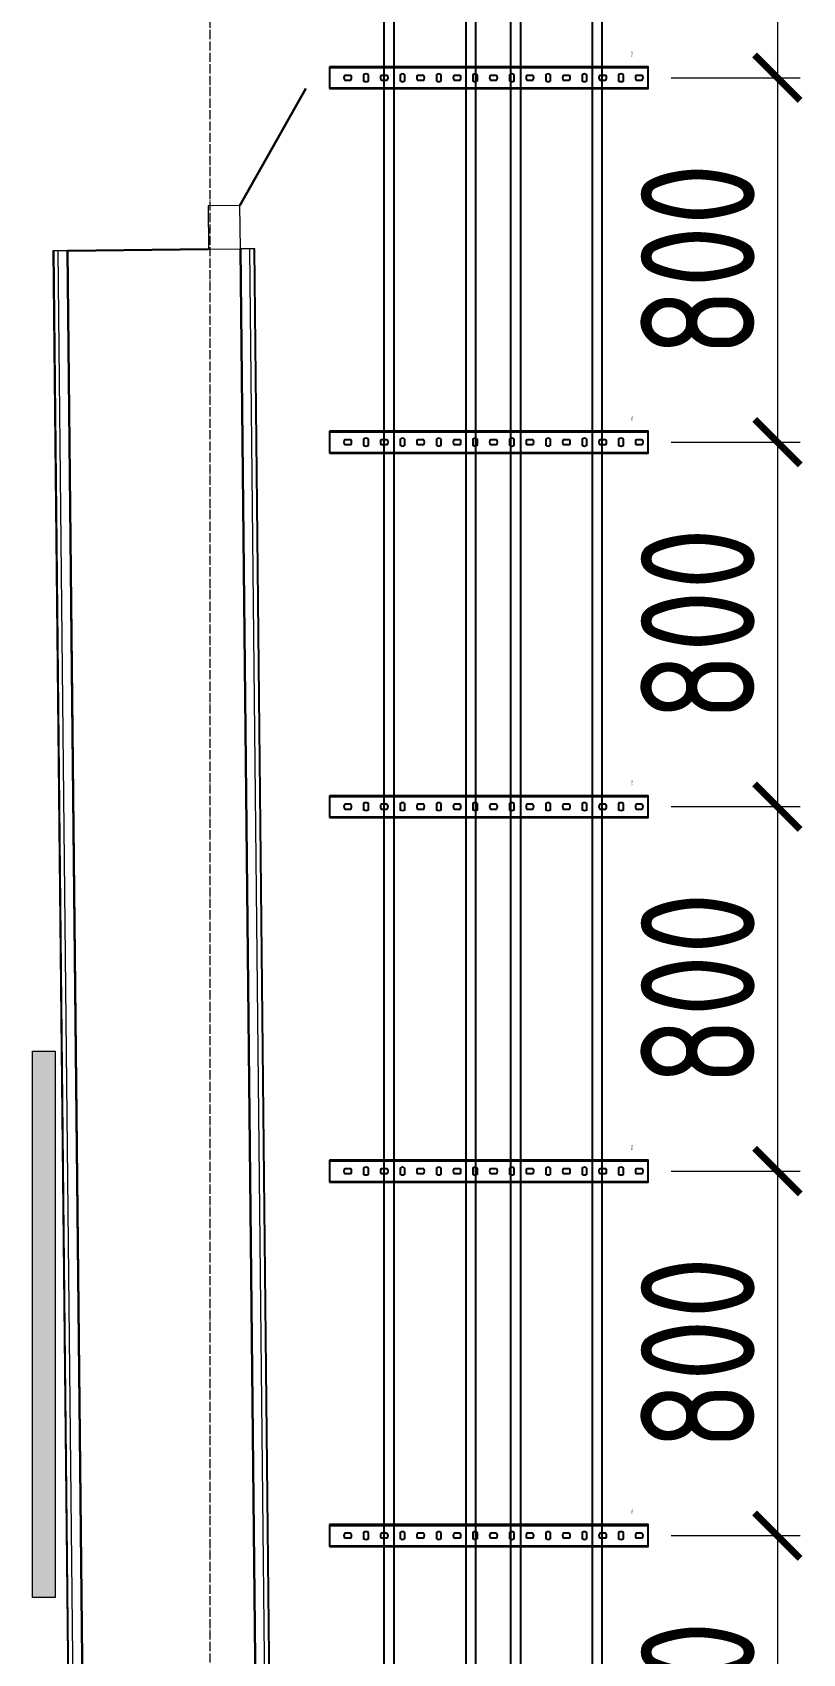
# Model space of a CAD drawing. Header units: millimetres. Extents: x -42533 to 645315, y 3457 to 82611.
# Drawn here: x 149949 to 151640, y 46164 to 49723 of the extents above; entities that cross this region are included whole.
import ezdxf
from ezdxf.enums import TextEntityAlignment as Align

# ---------------------------------------------------------------- set-up
doc = ezdxf.new("R2018")
doc.units = ezdxf.units.MM
doc.linetypes.add('ADSK_Линия сетки', pattern=[25, 20, -2.5, 0, -2.5])
for name, color, linetype in [('00_00_потолок_Панели из стали', 7, 'Continuous'), ('ЭОМ_Лотки авар.', 1, 'Continuous'), ('ЭОМ_Лотки рабочие', 5, 'Continuous')]:
    doc.layers.add(name, color=color, linetype=linetype)
for name, color, linetype, lineweight in [('Двери', 7, 'Continuous', 9), ('Оси', 253, 'Continuous', 9), ('Стены несущие', 7, 'Continuous', 30), ('Стены отделка', 7, 'Continuous', 30), ('Стены штриховка', 7, 'Continuous', 9), ('ШТРИХОВКА', 252, 'Continuous', 15)]:
    doc.layers.add(name, color=color, linetype=linetype, lineweight=lineweight)
doc.styles.get("Standard").update_dxf_attribs({"font": 'arial.ttf'})
doc.styles.add('М2', font='isocpeur.ttf', dxfattribs={"width": 0.8})
doc.dimstyles.new('М2-100', dxfattribs={"dimtxt": 250, "dimasz": 100, "dimexe": 50, "dimexo": 50, "dimgap": 50, "dimtad": 1, "dimdec": 0, "dimzin": 1, "dimtxsty": 'М2', "dimblk": 'ARCHTICK', "dimcen": 2.5, "dimdle": 50, "dimclre": 256, "dimclrt": 256, "dimadec": 0, "dimazin": 0, "dimtfac": 1, "dimtdec": 0, "dimtix": 1, "dimtmove": 1, "dimatfit": 3, "dimldrblk": 'NONE', "dimfxl": 1, "dimtolj": 1, "dimlwd": 9, "dimlwe": 9, "dimarcsym": 1})

# ---------------------------------------------------------------- blocks, each defined once
blk = doc.blocks.new('Тх 2 этаж')
at = {"lineweight": 0, "true_color": 0x939598}
h = blk.add_hatch(color=252, dxfattribs=at)
h.dxf.hatch_style = 1
h.paths.add_polyline_path([(6035.1, 12804.9), (5985.1, 12804.9), (5985.1, 14004.9), (6035.1, 14004.9)])
at = {"color": 252, "lineweight": 0, "true_color": 0x939598}
blk.add_lwpolyline([(6035.1, 12804.9), (5985.1, 12804.9), (5985.1, 14004.9), (6035.1, 14004.9), (6035.1, 12804.9)], dxfattribs=at)
blk = doc.blocks.new('План 2 этажа')
at = {"layer": 'Двери', "color": 8, "lineweight": 30}
blk.add_line((751.408, 18186.252), (896.244, 18443.249), dxfattribs=at)
at = {"layer": 'Двери', "color": 8}
for p, q in [((751.408, 18186.252), (681.412, 18185.524)), ((681.412, 18185.524), (682.399, 18090.529)), ((752.396, 18091.257), (751.408, 18186.252)), ((682.399, 18090.529), (752.396, 18091.257))]:
    blk.add_line(p, q, dxfattribs=at)
at = {"layer": 'Оси', "color": 8, "linetype": 'ADSK_Линия сетки'}
blk.add_line((685.923, -4690.674), (685.923, 44561.698), dxfattribs=at)
at = {"layer": 'Стены несущие', "color": 8}
for p, q in [((682.399, 18090.529), (372.416, 18087.306)), ((372.416, 18087.306), (433.183, 12243.182)), ((752.396, 18091.257), (813.287, 12235.158)), ((433.183, 12243.182), (380.516, 17308.348))]:
    blk.add_line(p, q, dxfattribs=at)
at = {"layer": 'Стены отделка', "color": 8, "lineweight": 9}
for p, q in [((372.416, 18087.306), (340.418, 18086.973)), ((340.418, 18086.973), (396.058, 12735.927)), ((360.517, 17308.14), (352.417, 18087.098)), ((380.516, 17308.348), (372.416, 18087.306)), ((784.394, 18091.59), (752.396, 18091.257)), ((752.396, 18091.257), (752.396, 18091.257)), ((772.395, 18091.465), (780.494, 17312.507)), ((845.517, 12213.182), (784.394, 18091.59))]:
    blk.add_line(p, q, dxfattribs=at)
at = {"layer": 'Стены штриховка', "color": 8}
for p, q in [((342.418, 18086.994), (398.058, 12735.927)), ((843.538, 12211.182), (782.394, 18091.569)), ((407.538, 12785.927), (360.517, 17308.14)), ((780.494, 17312.507), (833.411, 12223.361))]:
    blk.add_line(p, q, dxfattribs=at)
at = {"layer": 'ЭОМ_Лотки рабочие'}
blk.add_blockref('Тх 2 этаж', (-5689.424, 2325.176), dxfattribs=at)
blk = doc.blocks.new('*U45')
at = {"color": 0, "linetype": 'ByBlock', "lineweight": -2}
for points in [[(24, -700), (24, 0), (-24, 0), (-24, -700)], [(-22.5, -700), (-22.5, 0)], [(22.5, -700), (22.5, 0)], [(-24, -700), (24, -700)]]:
    blk.add_lwpolyline(points, dxfattribs=at)
at = {"color": 254, "transparency": 33554483}
blk.add_lwpolyline([(0, 0.7), (0, -2.2)], dxfattribs=at)
at = {"color": 0, "linetype": 'ByBlock', "lineweight": -2}
for points in [[(-5.2, -13.3), (-5.2, -26.7, 0.345739), (5.2, -26.7), (5.2, -13.3, 0.345739)], [(-6.7, -54.8, 0.345739), (-6.7, -65.2), (6.7, -65.2, 0.345739), (6.7, -54.8)], [(-5.2, -93.3), (-5.2, -106.7, 0.345739), (5.2, -106.7), (5.2, -93.3, 0.345739)], [(-6.7, -134.8, 0.345739), (-6.7, -145.2), (6.7, -145.2, 0.345739), (6.7, -134.8)], [(-5.2, -173.3), (-5.2, -186.7, 0.345739), (5.2, -186.7), (5.2, -173.3, 0.345739)], [(-6.7, -214.8, 0.345739), (-6.7, -225.2), (6.7, -225.2, 0.345739), (6.7, -214.8)], [(-5.2, -253.3), (-5.2, -266.7, 0.345739), (5.2, -266.7), (5.2, -253.3, 0.345739)], [(-6.7, -294.8, 0.345739), (-6.7, -305.2), (6.7, -305.2, 0.345739), (6.7, -294.8)], [(-5.2, -333.3), (-5.2, -346.7, 0.345739), (5.2, -346.7), (5.2, -333.3, 0.345739)], [(-6.7, -374.8, 0.345739), (-6.7, -385.2), (6.7, -385.2, 0.345739), (6.7, -374.8)], [(-5.2, -413.3), (-5.2, -426.7, 0.345739), (5.2, -426.7), (5.2, -413.3, 0.345739)], [(-6.7, -454.8, 0.345739), (-6.7, -465.2), (6.7, -465.2, 0.345739), (6.7, -454.8)], [(-5.2, -493.3), (-5.2, -506.7, 0.345739), (5.2, -506.7), (5.2, -493.3, 0.345739)], [(-6.7, -534.8, 0.345739), (-6.7, -545.2), (6.7, -545.2, 0.345739), (6.7, -534.8)], [(-5.2, -573.3), (-5.2, -586.7, 0.345739), (5.2, -586.7), (5.2, -573.3, 0.345739)], [(-6.7, -614.8, 0.345739), (-6.7, -625.2), (6.7, -625.2, 0.345739), (6.7, -614.8)], [(-5.2, -653.3), (-5.2, -666.7, 0.345739), (5.2, -666.7), (5.2, -653.3, 0.345739)]]:
    blk.add_lwpolyline(points, format="xyb", close=True, dxfattribs=at)
at = {"flags": 9}
for tag, p in [('АРТИКУЛ', (-58.9, -24.5)), ('ПРИМЕЧАНИЕ', (-58.3, -30.8)), ('НАИМЕНОВАНИЕ', (-58.2, -19.4))]:
    blk.add_attdef(tag, p, '', height=2.5, dxfattribs=at)
at = {"lineweight": 30, "flags": 104}
blk.add_attdef('ДЛИНА', text='', height=2.5, dxfattribs=at).set_placement((-57.7, -34.6), align=Align.TOP_LEFT)
blk = doc.blocks.new('_ArchTick')
at = {"color": 0, "linetype": 'ByBlock', "lineweight": 70, "const_width": 0.15}
blk.add_lwpolyline([(-0.5, -0.5), (0.5, 0.5)], dxfattribs=at)
blk = doc.blocks.new('*D503')
at = {"layer": '00_00_потолок_Панели из стали', "color": 0, "lineweight": 9, "transparency": 16777216}
blk.add_line((151585, 50474.1), (151585, 49573.9), dxfattribs=at)
at = {"layer": '00_00_потолок_Панели из стали', "lineweight": 9, "transparency": 16777216}
for p, q in [((151429.3, 50424.1), (151635, 50424.1)), ((151351.6, 49623.9), (151635, 49623.9))]:
    blk.add_line(p, q, dxfattribs=at)
at = {"layer": 'Defpoints', "color": 0, "transparency": 16777216}
for p in [(151379.3, 50424.1), (151301.6, 49623.9), (151585, 49623.9)]:
    blk.add_point(p, dxfattribs=at)
at = {"layer": '00_00_потолок_Панели из стали', "color": 0, "lineweight": 9, "transparency": 16777216, "xscale": 100, "yscale": 100, "zscale": 100}
for p, rotation in [((151585, 50424.1), 90), ((151585, 49623.9), 270)]:
    blk.add_blockref('_ArchTick', p, dxfattribs=dict(at, rotation=rotation))
at = {"layer": '00_00_потолок_Панели из стали', "transparency": 16777216, "insert": (151410, 50024), "char_height": 250, "attachment_point": 5, "rotation": 90, "style": 'М2'}
blk.add_mtext('\\A1;800', dxfattribs=at)
blk = doc.blocks.new('_None')
blk = doc.blocks.new('*D564')
at = {"layer": '00_00_потолок_Панели из стали', "color": 0, "lineweight": 9, "transparency": 16777216}
blk.add_line((151585, 49673.9), (151585, 48773.7), dxfattribs=at)
at = {"layer": '00_00_потолок_Панели из стали', "lineweight": 9, "transparency": 16777216}
for p, q in [((151429.3, 49623.9), (151635, 49623.9)), ((151351.6, 48823.7), (151635, 48823.7))]:
    blk.add_line(p, q, dxfattribs=at)
at = {"layer": 'Defpoints', "color": 0, "transparency": 16777216}
for p in [(151379.3, 49623.9), (151301.6, 48823.7), (151585, 48823.7)]:
    blk.add_point(p, dxfattribs=at)
at = {"layer": '00_00_потолок_Панели из стали', "color": 0, "lineweight": 9, "transparency": 16777216, "xscale": 100, "yscale": 100, "zscale": 100}
for p, rotation in [((151585, 49623.9), 90), ((151585, 48823.7), 270)]:
    blk.add_blockref('_ArchTick', p, dxfattribs=dict(at, rotation=rotation))
at = {"layer": '00_00_потолок_Панели из стали', "transparency": 16777216, "insert": (151410, 49223.8), "char_height": 250, "attachment_point": 5, "rotation": 90, "style": 'М2'}
blk.add_mtext('\\A1;800', dxfattribs=at)
blk = doc.blocks.new('*D565')
at = {"layer": '00_00_потолок_Панели из стали', "color": 0, "lineweight": 9, "transparency": 16777216}
blk.add_line((151585, 48873.7), (151585, 47973.5), dxfattribs=at)
at = {"layer": '00_00_потолок_Панели из стали', "lineweight": 9, "transparency": 16777216}
for p, q in [((151429.3, 48823.7), (151635, 48823.7)), ((151351.6, 48023.5), (151635, 48023.5))]:
    blk.add_line(p, q, dxfattribs=at)
at = {"layer": 'Defpoints', "color": 0, "transparency": 16777216}
for p in [(151379.3, 48823.7), (151301.6, 48023.5), (151585, 48023.5)]:
    blk.add_point(p, dxfattribs=at)
at = {"layer": '00_00_потолок_Панели из стали', "color": 0, "lineweight": 9, "transparency": 16777216, "xscale": 100, "yscale": 100, "zscale": 100}
for p, rotation in [((151585, 48823.7), 90), ((151585, 48023.5), 270)]:
    blk.add_blockref('_ArchTick', p, dxfattribs=dict(at, rotation=rotation))
at = {"layer": '00_00_потолок_Панели из стали', "transparency": 16777216, "insert": (151410, 48423.6), "char_height": 250, "attachment_point": 5, "rotation": 90, "style": 'М2'}
blk.add_mtext('\\A1;800', dxfattribs=at)
blk = doc.blocks.new('*D566')
at = {"layer": '00_00_потолок_Панели из стали', "color": 0, "lineweight": 9, "transparency": 16777216}
blk.add_line((151585, 48073.5), (151585, 47173.3), dxfattribs=at)
at = {"layer": '00_00_потолок_Панели из стали', "lineweight": 9, "transparency": 16777216}
for p, q in [((151429.3, 48023.5), (151635, 48023.5)), ((151351.6, 47223.3), (151635, 47223.3))]:
    blk.add_line(p, q, dxfattribs=at)
at = {"layer": 'Defpoints', "color": 0, "transparency": 16777216}
for p in [(151379.3, 48023.5), (151301.6, 47223.3), (151585, 47223.3)]:
    blk.add_point(p, dxfattribs=at)
at = {"layer": '00_00_потолок_Панели из стали', "color": 0, "lineweight": 9, "transparency": 16777216, "xscale": 100, "yscale": 100, "zscale": 100}
for p, rotation in [((151585, 48023.5), 90), ((151585, 47223.3), 270)]:
    blk.add_blockref('_ArchTick', p, dxfattribs=dict(at, rotation=rotation))
at = {"layer": '00_00_потолок_Панели из стали', "transparency": 16777216, "insert": (151410, 47623.4), "char_height": 250, "attachment_point": 5, "rotation": 90, "style": 'М2'}
blk.add_mtext('\\A1;800', dxfattribs=at)
blk = doc.blocks.new('*D567')
at = {"layer": '00_00_потолок_Панели из стали', "color": 0, "lineweight": 9, "transparency": 16777216}
blk.add_line((151585, 47273.3), (151585, 46373.1), dxfattribs=at)
at = {"layer": '00_00_потолок_Панели из стали', "lineweight": 9, "transparency": 16777216}
for p, q in [((151429.3, 47223.3), (151635, 47223.3)), ((151351.6, 46423.1), (151635, 46423.1))]:
    blk.add_line(p, q, dxfattribs=at)
at = {"layer": 'Defpoints', "color": 0, "transparency": 16777216}
for p in [(151379.3, 47223.3), (151301.6, 46423.1), (151585, 46423.1)]:
    blk.add_point(p, dxfattribs=at)
at = {"layer": '00_00_потолок_Панели из стали', "color": 0, "lineweight": 9, "transparency": 16777216, "xscale": 100, "yscale": 100, "zscale": 100}
for p, rotation in [((151585, 47223.3), 90), ((151585, 46423.1), 270)]:
    blk.add_blockref('_ArchTick', p, dxfattribs=dict(at, rotation=rotation))
at = {"layer": '00_00_потолок_Панели из стали', "transparency": 16777216, "insert": (151410, 46823.2), "char_height": 250, "attachment_point": 5, "rotation": 90, "style": 'М2'}
blk.add_mtext('\\A1;800', dxfattribs=at)
blk = doc.blocks.new('*D568')
at = {"layer": '00_00_потолок_Панели из стали', "color": 0, "lineweight": 9, "transparency": 16777216}
blk.add_line((151585, 46473.1), (151585, 45572.9), dxfattribs=at)
at = {"layer": '00_00_потолок_Панели из стали', "lineweight": 9, "transparency": 16777216}
for p, q in [((151429.3, 46423.1), (151635, 46423.1)), ((151351.6, 45622.9), (151635, 45622.9))]:
    blk.add_line(p, q, dxfattribs=at)
at = {"layer": 'Defpoints', "color": 0, "transparency": 16777216}
for p in [(151379.3, 46423.1), (151301.6, 45622.9), (151585, 45622.9)]:
    blk.add_point(p, dxfattribs=at)
at = {"layer": '00_00_потолок_Панели из стали', "color": 0, "lineweight": 9, "transparency": 16777216, "xscale": 100, "yscale": 100, "zscale": 100}
for p, rotation in [((151585, 46423.1), 90), ((151585, 45622.9), 270)]:
    blk.add_blockref('_ArchTick', p, dxfattribs=dict(at, rotation=rotation))
at = {"layer": '00_00_потолок_Панели из стали', "transparency": 16777216, "insert": (151410, 46023), "char_height": 250, "attachment_point": 5, "rotation": 90, "style": 'М2'}
blk.add_mtext('\\A1;800', dxfattribs=at)
blk = doc.blocks.new('*U377')
at = {"color": 0, "linetype": 'Continuous', "lineweight": 25}
for p, q in [((-78.8, -8810.2), (-78.8, 0)), ((78.8, -8810.2), (78.8, 0))]:
    blk.add_line(p, q, dxfattribs=at)
blk.add_lwpolyline([(100.8, -8810.2), (100.8, 0), (-100.8, 0), (-100.8, -8810.2)], close=True, dxfattribs=at)
at = {"color": 0, "flags": 9}
for tag, p in [('АРТИКУЛ', (-59.7, -11.8)), ('НАИМЕНОВАНИЕ', (-59.1, -7)), ('ПРИМЕЧАНИЕ', (-58.8, -17.3))]:
    blk.add_attdef(tag, text='', height=2.5, dxfattribs=at).set_placement(p, align=Align.TOP_LEFT)
at = {"color": 0, "lineweight": 30, "flags": 104}
for tag, p in [('ВЫСОТА', (-59.6, -20.9)), ('ТОЛЩИНА', (-59, -31)), ('ШИРИНА', (-58.9, -25.1)), ('ДЛИНА', (-59.5, -36.1))]:
    blk.add_attdef(tag, text='', height=2.5, dxfattribs=at).set_placement(p, align=Align.TOP_LEFT)
blk = doc.blocks.new('*U379')
at = {"color": 0, "linetype": 'Continuous', "lineweight": 25}
for p, q in [((-78.8, -8618.8), (-78.8, 0)), ((78.8, -8618.8), (78.8, 0))]:
    blk.add_line(p, q, dxfattribs=at)
blk.add_lwpolyline([(100.8, -8618.8), (100.8, 0), (-100.8, 0), (-100.8, -8618.8)], close=True, dxfattribs=at)
at = {"color": 0, "flags": 9}
for tag, p in [('АРТИКУЛ', (-59.7, -11.8)), ('НАИМЕНОВАНИЕ', (-59.1, -7)), ('ПРИМЕЧАНИЕ', (-58.8, -17.3))]:
    blk.add_attdef(tag, text='', height=2.5, dxfattribs=at).set_placement(p, align=Align.TOP_LEFT)
at = {"color": 0, "lineweight": 30, "flags": 104}
for tag, p in [('ВЫСОТА', (-59.6, -20.9)), ('ТОЛЩИНА', (-59, -31)), ('ШИРИНА', (-58.9, -25.1)), ('ДЛИНА', (-59.5, -36.1))]:
    blk.add_attdef(tag, text='', height=2.5, dxfattribs=at).set_placement(p, align=Align.TOP_LEFT)

msp = doc.modelspace()

# ---------------------------------------------------------------- block references
at = {"layer": 'ШТРИХОВКА'}
msp.add_blockref('План 2 этажа', (149653.4, 31156.8), dxfattribs=at)

# ---------------------------------------------------------------- next in the draw order: block references
at = {"layer": 'ЭОМ_Лотки авар.', "color": 1, "rotation": 180}
msp.add_blockref('*U377', (151099.5, 42053.3), dxfattribs=at)
at = {"layer": 'ЭОМ_Лотки рабочие', "rotation": 180}
msp.add_blockref('*U379', (150821.7, 41758.7), dxfattribs=at)
at = {"layer": 'ЭОМ_Лотки рабочие'}
ref = msp.add_blockref('*U45', (151301.6, 49623.9), dxfattribs=dict(at, rotation=270))
lines = msp.add_mtext('700 мм', dxfattribs={"layer": '0', "insert": (151267, 49681.6), "char_height": 2.5, "attachment_point": 1, "rotation": 270})
ref.add_attrib('ДЛИНА', '', (151267, 49681.6), dxfattribs={"flags": 2}).embed_mtext(lines)
ref = msp.add_blockref('*U45', (151301.6, 48823.7), dxfattribs=dict(at, rotation=270))
lines = msp.add_mtext('700 мм', dxfattribs={"layer": '0', "insert": (151267, 48881.4), "char_height": 2.5, "attachment_point": 1, "rotation": 270})
ref.add_attrib('ДЛИНА', '', (151267, 48881.4), dxfattribs={"flags": 2}).embed_mtext(lines)
ref = msp.add_blockref('*U45', (151301.6, 48023.5), dxfattribs=dict(at, rotation=270))
lines = msp.add_mtext('700 мм', dxfattribs={"layer": '0', "insert": (151267, 48081.2), "char_height": 2.5, "attachment_point": 1, "rotation": 270})
ref.add_attrib('ДЛИНА', '', (151267, 48081.2), dxfattribs={"flags": 2}).embed_mtext(lines)
ref = msp.add_blockref('*U45', (151301.6, 47223.3), dxfattribs=dict(at, rotation=270))
lines = msp.add_mtext('700 мм', dxfattribs={"layer": '0', "insert": (151267, 47281), "char_height": 2.5, "attachment_point": 1, "rotation": 270})
ref.add_attrib('ДЛИНА', '', (151267, 47281), dxfattribs={"flags": 2}).embed_mtext(lines)
ref = msp.add_blockref('*U45', (151301.6, 46423.1), dxfattribs=dict(at, rotation=270))
lines = msp.add_mtext('700 мм', dxfattribs={"layer": '0', "insert": (151267, 46480.8), "char_height": 2.5, "attachment_point": 1, "rotation": 270})
ref.add_attrib('ДЛИНА', '', (151267, 46480.8), dxfattribs={"flags": 2}).embed_mtext(lines)

# ---------------------------------------------------------------- next in the draw order: dimensions: what is measured, and where the dimension line sits
at = {"layer": '00_00_потолок_Панели из стали'}
for base, p1, p2, picture, middle in [((151585, 49623.9), (151379.3, 50424.1), (151301.6, 49623.9), '*D503', (151410, 50024)), ((151585, 48823.7), (151379.3, 49623.9), (151301.6, 48823.7), '*D564', (151410, 49223.8)), ((151585, 48023.5), (151379.3, 48823.7), (151301.6, 48023.5), '*D565', (151410, 48423.6)), ((151585, 47223.3), (151379.3, 48023.5), (151301.6, 47223.3), '*D566', (151410, 47623.4)), ((151585, 46423.1), (151379.3, 47223.3), (151301.6, 46423.1), '*D567', (151410, 46823.2)), ((151585, 45622.9), (151379.3, 46423.1), (151301.6, 45622.9), '*D568', (151410, 46023))]:
    dim = msp.add_linear_dim(base=base, p1=p1, p2=p2, angle=90, dimstyle='М2-100', dxfattribs=at)
    dim.commit()
    dim.dimension.update_dxf_attribs({"geometry": picture, "text_midpoint": middle})

doc.saveas('drawing.dxf')
